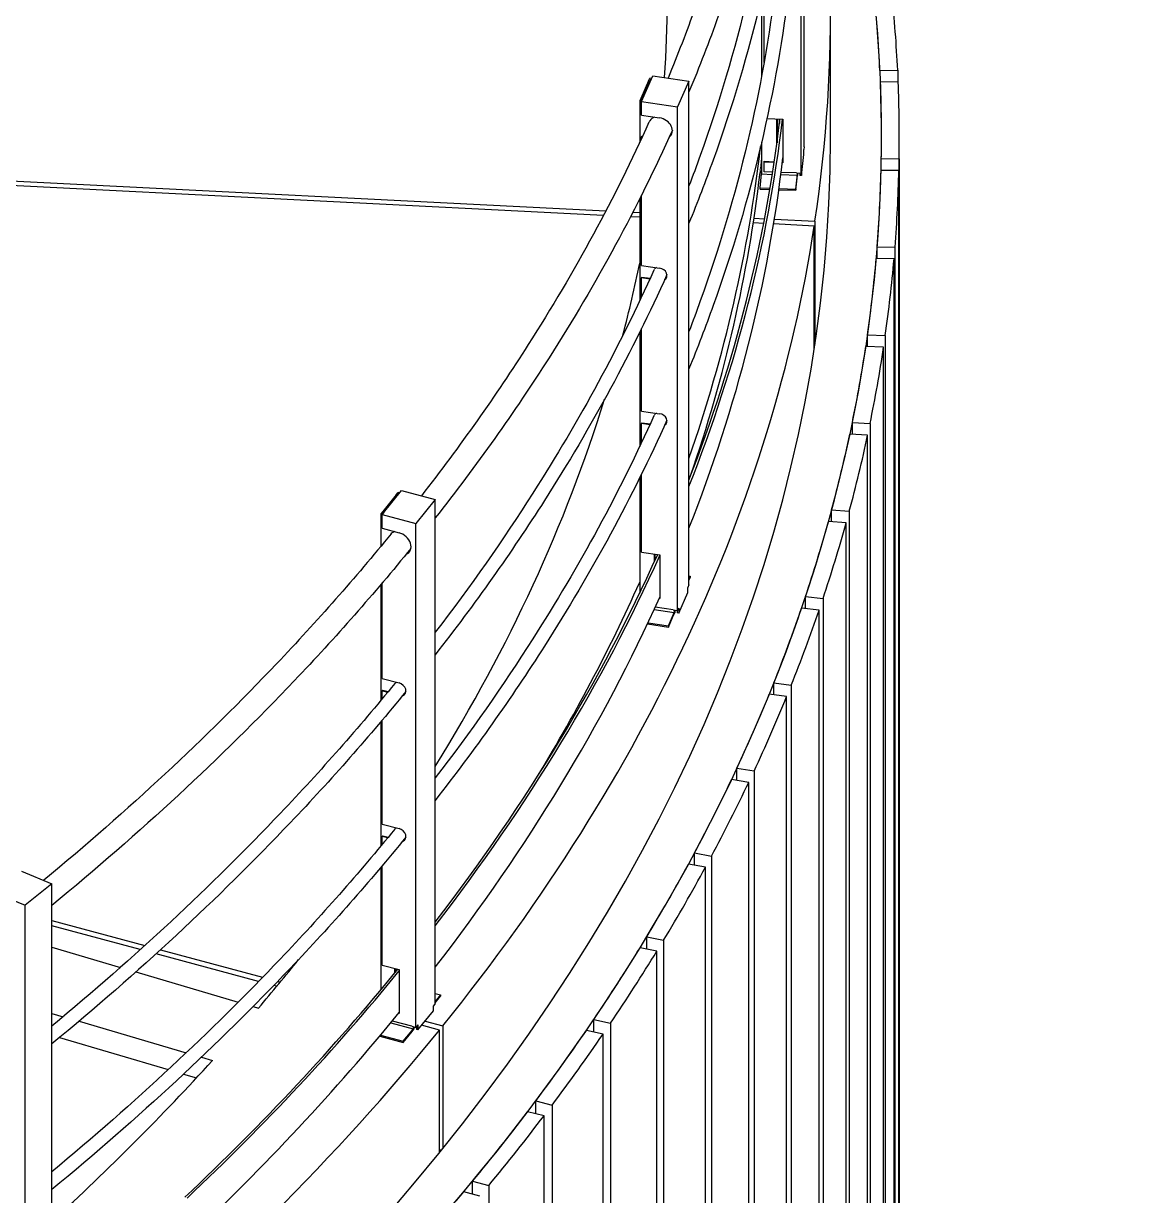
# Model space of a CAD drawing. Header units: millimetres. Extents: x 0 to 89100, y 0 to 63000.
# Drawn here: x 73215 to 74839, y 55637 to 57363 of the extents above; entities that cross this region are included whole.
import ezdxf

# ---------------------------------------------------------------- set-up
doc = ezdxf.new("R2010")
doc.units = ezdxf.units.MM
doc.header["$LTSCALE"] = 150
doc.layers.add('Visible', color=7, linetype='Continuous', lineweight=25)
doc.layers.add('Visible Narrow', color=7, linetype='Continuous', lineweight=18)

msp = doc.modelspace()

# ---------------------------------------------------------------- linework, layer by layer
at = {"layer": 'Visible'}
for p, q in [((74363.2, 57181.3), (74363.2, 57922.88)), ((74358.95, 57142.4), (74358.95, 57883.99)), ((74300.81, 57402.52), (74300.81, 57285.97)), ((74304.31, 57305.2), (74304.31, 57412)), ((74402.02, 57194.93), (74402.02, 57375.58)), ((74068.12, 57080.22), (68611.64, 57355.84)), ((68612.68, 57362.74), (74071.67, 57087)), ((74124.12, 57247.81), (74140.76, 57285.58)), ((74134.53, 57278.4), (74136.2, 57282.17)), ((74139.07, 57281.75), (74136.2, 57282.17)), ((74136.71, 57278.08), (74137.82, 57280.59)), ((74138.52, 57280.49), (74137.82, 57280.59)), ((74137.82, 57278.92), (74137.82, 57280.59)), ((74140.76, 57285.58), (74193.82, 57277.78)), ((74474.66, 57293.49), (74500.9, 57293.87)), ((74500.9, 57293.87), (74500.9, 57276.55)), ((74134.53, 57278.4), (74123.07, 57252.38)), ((74125.25, 57252.06), (74136.71, 57278.08)), ((74193.82, 57277.78), (74177.18, 57240.02)), ((74193.82, 56536.2), (74193.82, 57277.78)), ((74501.66, 57276.56), (74475.42, 57276.18)), ((74123.07, 57252.38), (74121.41, 57248.6)), ((74124.28, 57248.18), (74121.41, 57248.6)), ((74121.41, 57248.6), (74121.41, 57187.67)), ((74124.12, 57247.81), (74177.18, 57240.02)), ((74124.12, 57227.6), (74124.12, 57247.81)), ((74125.25, 57252.06), (74124.15, 57249.54)), ((74124.84, 57249.44), (74124.15, 57249.54)), ((74177.18, 56498.43), (74177.18, 57240.02)), ((74124.12, 57227.6), (74150.65, 57223.7)), ((74308.58, 57222.62), (74332.01, 57221.77)), ((74323.26, 57186.14), (74323.26, 57222.09)), ((74323.4, 57222.08), (74323.4, 57187.19)), ((74326.9, 57214.49), (74326.9, 57221.95)), ((74327.04, 57221.95), (74327.04, 57215.66)), ((74332.01, 57221.77), (74332.01, 57157.47)), ((74124.12, 57195.75), (74124.68, 57197.01)), ((74124.12, 57193.5), (74124.12, 57195.75)), ((74125.1, 57195.61), (74124.12, 57195.75)), ((74124.68, 57197.01), (74125.67, 57196.87)), ((74165.35, 57196.54), (74165.62, 57196.63)), ((74503.27, 53603.37), (74503.27, 57194.93)), ((74300.81, 57188.19), (74300.81, 57141.18)), ((74363.2, 57181.3), (74362.78, 57177.41)), ((74362.78, 57170.06), (74362.78, 57177.41)), ((74304.31, 57158.48), (74304.45, 57159.77)), ((74304.45, 57159.77), (74319.44, 57159.23)), ((74332.01, 57159.64), (74331.42, 57159.66)), ((74331.57, 57160.96), (74332.01, 57160.94)), ((74359.38, 57138.94), (74362.78, 57170.06)), ((74476.78, 57146.44), (74476.78, 57163.76)), ((74476.78, 57163.76), (74503.03, 57163.59)), ((74503.03, 57163.59), (74503.03, 53572.03)), ((74298.57, 57145.17), (74298.98, 57145.16)), ((74298.98, 57143.32), (74298.57, 57143.33)), ((74298.98, 57145.16), (74300.81, 57145.09)), ((74298.98, 57143.32), (74300.81, 57143.25)), ((74319.25, 57157.93), (74304.31, 57158.48)), ((74304.31, 57144.39), (74304.31, 57158.48)), ((74317.1, 57143.93), (74304.31, 57144.39)), ((74352.22, 57142.65), (74329.45, 57143.48)), ((74332.01, 57157.47), (74331.16, 57157.5)), ((74331.32, 57158.8), (74332.01, 57158.77)), ((74352.22, 57142.65), (74358.95, 57142.4)), ((74353.2, 57142.61), (74353.2, 57139.27)), ((74353.34, 57142.61), (74353.34, 57138.73)), ((74357.13, 57142.47), (74357.13, 57139.03)), ((74359.38, 57146.29), (74358.95, 57142.4)), ((74359.38, 57146.29), (74359.38, 57138.94)), ((74502.69, 57146.27), (74476.45, 57146.44)), ((74502.69, 53554.71), (74502.69, 57146.27)), ((74298.59, 57120.87), (74300.81, 57141.18)), ((74300.81, 57141.18), (74316.58, 57140.6)), ((74329.03, 57140.15), (74353.2, 57139.27)), ((74350.98, 57118.96), (74352.92, 57136.68)), ((74350.98, 57117.12), (74352.92, 57134.84)), ((74352.92, 57136.68), (74353.2, 57139.27)), ((74352.92, 57134.84), (74353.34, 57138.73)), ((74359.38, 57138.94), (74357.13, 57139.03)), ((74124.12, 57006.53), (74124.12, 57110)), ((74298.59, 57120.87), (74313.27, 57120.33)), ((74298.59, 57119.03), (74298.59, 57120.87)), ((74298.59, 57119.03), (74312.96, 57118.51)), ((74326.08, 57118.03), (74350.98, 57117.12)), ((74326.33, 57119.86), (74350.98, 57118.96)), ((74350.98, 57118.96), (74350.98, 57117.12)), ((74121.41, 57104.6), (74121.41, 56954.48)), ((74121.41, 57077.53), (74107.93, 57078.21)), ((74111.43, 57084.99), (74121.41, 57084.48)), ((74289.62, 57075.99), (74305.16, 57075.2)), ((74319.57, 57074.47), (74379.28, 57071.46)), ((74303.84, 57068.31), (74288.57, 57069.08)), ((74378.23, 57064.56), (74318.45, 57067.58)), ((74378.23, 56883.91), (74378.23, 57064.56)), ((74379.28, 57071.46), (74379.28, 56890.81)), ((74470.74, 57034.07), (74496.96, 57033.35)), ((74470.74, 57016.73), (74470.74, 57034.07)), ((74496.96, 57033.35), (74496.96, 53441.79)), ((74124.12, 57006.53), (74150.65, 57002.64)), ((74495.54, 57016.05), (74469.32, 57016.77)), ((74495.54, 53424.49), (74495.54, 57016.05)), ((74124.12, 56988.16), (74124.68, 56989.42)), ((74124.12, 56960.21), (74124.12, 56988.16)), ((74136.27, 56986.38), (74124.12, 56988.16)), ((74124.68, 56989.42), (74136.84, 56987.63)), ((74159.12, 56987.23), (74159.45, 56987.99)), ((74159.45, 56987.99), (74160.29, 56988.3)), ((74121.41, 56908.24), (74121.41, 56740.15)), ((74124.12, 56792.2), (74124.12, 56913.73)), ((74456.55, 56887.21), (74456.55, 56904.59)), ((74456.55, 56904.59), (74482.7, 56903.32)), ((74482.7, 56903.32), (74482.7, 53395.78)), ((74378.82, 56887.77), (74378.23, 56887.8)), ((74480.19, 56886.06), (74454.04, 56887.33)), ((74480.19, 53397.23), (74480.19, 56886.06)), ((74124.12, 56792.2), (74150.65, 56788.31)), ((74124.12, 56773.83), (74124.68, 56775.09)), ((74136.27, 56772.05), (74124.12, 56773.83)), ((74124.12, 56745.88), (74124.12, 56773.83)), ((74124.68, 56775.09), (74136.84, 56773.3)), ((74159.1, 56773.53), (74160.25, 56773.92)), ((74434.22, 56775.5), (74460.28, 56773.68)), ((74434.22, 56758.05), (74434.22, 56775.5)), ((74460.28, 56773.68), (74460.28, 53408.73)), ((74456.69, 56756.49), (74430.62, 56758.3)), ((74456.69, 53410.8), (74456.69, 56756.49)), ((74121.41, 56693.91), (74121.41, 56524.23)), ((74124.12, 56584.61), (74124.12, 56699.4)), ((73742.6, 56639.89), (73771.05, 56675.23)), ((73763.22, 56668.81), (73743.62, 56644.46)), ((73745.66, 56643.91), (73765.26, 56668.26)), ((73763.22, 56668.81), (73766.07, 56672.34)), ((73765.26, 56668.26), (73767.16, 56670.62)), ((73768.25, 56671.76), (73766.07, 56672.34)), ((73767.3, 56670.58), (73767.16, 56670.62)), ((73767.16, 56670.4), (73767.16, 56670.62)), ((73771.05, 56675.23), (73820.7, 56661.91)), ((73820.7, 56661.91), (73792.25, 56626.57)), ((73820.7, 55920.32), (73820.7, 56661.91)), ((73743.62, 56644.46), (73740.78, 56640.93)), ((73745.66, 56643.91), (73743.77, 56641.56)), ((74403.79, 56629.42), (74403.79, 56646.95)), ((74403.79, 56646.95), (74429.72, 56644.59)), ((74429.72, 56644.59), (74429.72, 53426.37)), ((73742.96, 56640.34), (73740.78, 56640.93)), ((73740.78, 56640.93), (73740.78, 56593.33)), ((73742.6, 56639.89), (73792.25, 56626.57)), ((73742.6, 56619.68), (73742.6, 56639.89)), ((73743.91, 56641.52), (73743.77, 56641.56)), ((73792.25, 55884.98), (73792.25, 56626.57)), ((74425.04, 56627.48), (74399.11, 56629.85)), ((74425.04, 53429.07), (74425.04, 56627.48)), ((73742.6, 56619.68), (73767.42, 56613.02)), ((73780.16, 56583.71), (73781.43, 56584.03)), ((74124.12, 56584.61), (74151.01, 56580.66)), ((74143.22, 56570.86), (74143.22, 56581.8)), ((74143.77, 56581.72), (74143.77, 56572.08)), ((74151.01, 56580.66), (74151.01, 56516.36)), ((73742.6, 56398.61), (73742.6, 56539.09)), ((74193.82, 56549.46), (74195.77, 56549.17)), ((74195.77, 56549.17), (74193.82, 56544.75)), ((74193.82, 56542.91), (74195.77, 56547.33)), ((74195.77, 56549.17), (74195.77, 56547.33)), ((73740.78, 56536.94), (73740.78, 56366.43)), ((74178.85, 56494.86), (74192.15, 56525.08)), ((74193.82, 56536.2), (74192.15, 56532.43)), ((74192.15, 56525.08), (74192.15, 56532.43)), ((74151.01, 56516.36), (74150.2, 56516.48)), ((74150.76, 56517.74), (74151.01, 56517.7)), ((74365.29, 56519.14), (74391.06, 56516.23)), ((74365.29, 56501.49), (74365.29, 56519.14)), ((74391.06, 56516.23), (74391.06, 53448.69)), ((74142.79, 56500.2), (74172.29, 56495.87)), ((74170.64, 56499.39), (74144.2, 56503.28)), ((74163.6, 56476.15), (74171.18, 56493.36)), ((74163.6, 56474.31), (74171.18, 56491.52)), ((74170.64, 56499.39), (74177.18, 56498.43)), ((74171.18, 56493.36), (74172.29, 56495.87)), ((74171.18, 56491.52), (74172.85, 56495.3)), ((74172.29, 56499.15), (74172.29, 56495.87)), ((74172.85, 56499.07), (74172.85, 56495.3)), ((74176.66, 56498.51), (74176.66, 56495.18)), ((74178.85, 56494.86), (74176.66, 56495.18)), ((74178.85, 56502.21), (74177.18, 56498.43)), ((74178.85, 56502.21), (74178.85, 56494.86)), ((74385.31, 56499.23), (74359.54, 56502.14)), ((74385.31, 53452.01), (74385.31, 56499.23)), ((74132.84, 56478.83), (74163.6, 56474.31)), ((74133.65, 56480.55), (74163.6, 56476.15)), ((74163.6, 56476.15), (74163.6, 56474.31)), ((73742.6, 56398.61), (73767.42, 56391.95)), ((74318.78, 56374.42), (74318.78, 56392.21)), ((74318.78, 56392.21), (74344.35, 56388.77)), ((74344.35, 56388.77), (74344.35, 53475.66)), ((73742.6, 56380.24), (73743.55, 56381.42)), ((73742.6, 56368.62), (73742.6, 56380.24)), ((73750.47, 56378.13), (73742.6, 56380.24)), ((73743.55, 56381.42), (73751.44, 56379.3)), ((74337.53, 56371.9), (74311.97, 56375.34)), ((74337.53, 53479.59), (74337.53, 56371.9)), ((73740.78, 56335.03), (73740.78, 56152.1)), ((73742.6, 56184.28), (73742.6, 56337.18)), ((74264.32, 56266.34), (74289.65, 56262.36)), ((74264.32, 56248.39), (74264.32, 56266.34)), ((74281.78, 56245.65), (74256.45, 56249.62)), ((74281.78, 53511.78), (74281.78, 56245.65)), ((74289.65, 56262.36), (74289.65, 53507.24)), ((73742.6, 56184.28), (73767.42, 56177.62)), ((73742.6, 56165.91), (73743.55, 56167.09)), ((73750.47, 56163.8), (73742.6, 56165.91)), ((73742.6, 56154.29), (73742.6, 56165.91)), ((73743.55, 56167.09), (73751.44, 56164.97)), ((73776.41, 56161.89), (73776.54, 56161.92)), ((74201.98, 56123.55), (74201.98, 56141.69)), ((74201.98, 56141.69), (74227.04, 56137.19)), ((74218.13, 56120.65), (74193.06, 56125.16)), ((74227.04, 56137.19), (74227.04, 53543.39)), ((73212.19, 56114.89), (73256.72, 56096.5)), ((73740.78, 56120.7), (73740.78, 55940.37)), ((73742.6, 55976.69), (73742.6, 56122.85)), ((74218.13, 53548.53), (74218.13, 56120.65)), ((73256.72, 56096.5), (73217.44, 56064.81)), ((73256.72, 55354.92), (73256.72, 56096.5)), ((73172.91, 56083.2), (73217.44, 56064.81)), ((73217.44, 55323.22), (73217.44, 56064.81)), ((73256.72, 56042.12), (73393.32, 56005.35)), ((73386.81, 55999.45), (73256.72, 56034.48)), ((74131.84, 56018.44), (74156.6, 56013.41)), ((74131.84, 56000.08), (74131.84, 56018.44)), ((74156.6, 56013.41), (74156.6, 53584.05)), ((73256.72, 56002.84), (73357.49, 55973.21)), ((73560.84, 55952.6), (73409.97, 55993.22)), ((73416.44, 55999.12), (73566.73, 55958.66)), ((74146.65, 55997.07), (74121.89, 56002.1)), ((74146.65, 53589.8), (74146.65, 55997.07)), ((73742.6, 55976.69), (73767.76, 55969.94)), ((73761.18, 55965.04), (73761.18, 55971.7)), ((73762.13, 55971.45), (73762.13, 55966.2)), ((73767.76, 55969.94), (73767.76, 55905.64)), ((73380.31, 55966.5), (73530.9, 55922.22)), ((73589, 55952.67), (73592.66, 55951.68)), ((73587.49, 55945.43), (73583.14, 55946.6)), ((73820.7, 55934.87), (73828.53, 55932.77)), ((73820.7, 55920.32), (73817.85, 55916.79)), ((73828.53, 55932.77), (73820.7, 55923.03)), ((73820.7, 55921.2), (73828.53, 55930.93)), ((73828.53, 55932.77), (73828.53, 55930.93)), ((73256.72, 55905.65), (73273.46, 55900.73)), ((73552.91, 55915.75), (73560.67, 55913.47)), ((73767.76, 55905.64), (73767, 55905.84)), ((73795.09, 55881.17), (73817.85, 55909.44)), ((73817.85, 55909.44), (73817.85, 55916.79)), ((73296.68, 55893.9), (73454.29, 55847.56)), ((73755.42, 55891.74), (73788.39, 55882.9)), ((73786.13, 55886.63), (73757.53, 55894.3)), ((73786.13, 55886.63), (73792.25, 55884.98)), ((73786.49, 55880.54), (73788.39, 55882.9)), ((73788.39, 55886.02), (73788.39, 55882.9)), ((73789.34, 55885.77), (73789.34, 55882.24)), ((73795.09, 55888.52), (73792.25, 55884.98)), ((73793.05, 55885.98), (73793.05, 55881.72)), ((73795.09, 55888.52), (73795.09, 55881.17)), ((73826.78, 55881), (73800.63, 55888.04)), ((73805.69, 55894.33), (73831.86, 55887.28)), ((73831.86, 55887.28), (73831.86, 55706.63)), ((74053.99, 55878.13), (74053.99, 55896.74)), ((74053.99, 55896.74), (74078.42, 55891.19)), ((74078.42, 55891.19), (74078.42, 53629.19)), ((73268, 55869.88), (73427.96, 55822.85)), ((73738.89, 55871.9), (73773.53, 55862.6)), ((73740.15, 55873.4), (73773.53, 55864.44)), ((73773.53, 55864.44), (73786.49, 55880.54)), ((73773.53, 55862.6), (73786.49, 55878.7)), ((73786.49, 55878.7), (73789.34, 55882.24)), ((73795.09, 55881.17), (73793.05, 55881.72)), ((73826.78, 55700.35), (73826.78, 55881)), ((74067.46, 55875.07), (74043.02, 55880.61)), ((74067.46, 53635.52), (74067.46, 55875.07)), ((73773.53, 55864.44), (73773.53, 55862.6)), ((73476.65, 55840.98), (73492.83, 55836.23)), ((73450.45, 55816.23), (73469.41, 55810.66)), ((73968.54, 55776.74), (73992.61, 55770.69)), ((73968.54, 55757.85), (73968.54, 55776.74)), ((73992.61, 55770.69), (73992.61, 53678.73)), ((73980.64, 55754.81), (73956.57, 55760.86)), ((73980.64, 53685.65), (73980.64, 55754.81)), ((73829.83, 55704.12), (73826.78, 55704.94)), ((73875.61, 55639.42), (73875.61, 55658.62)), ((73875.61, 55658.62), (73899.28, 55652.07)), ((73886.31, 55636.45), (73862.64, 55643)), ((73899.28, 55652.07), (73899.28, 53732.62))]:
    msp.add_line(p, q, dxfattribs=at)
for centre, major_axis, ratio, start_param, end_param in [((68289.52, 57408.04), (5872.5, 0), 0.5773503, 6.2463092, 6.7788534), ((68289.52, 57194.93), (-6187.5, 0), 0.5773503, 6.0962024, 9.6168762), ((68289.52, 57375.58), (6112.5, 0), 0.5773503, 6.1969004, 6.3959388), ((68289.52, 57194.93), (6187.5, 0), 0.5773503, 0.0275925, 0.059063), ((68289.52, 57194.93), (6213.75, 0), 0.5773503, 0.0275823, 0.0590732), ((68289.52, 57194.93), (6187.5, 0), 0.5773503, 6.2744588, 6.3059293), ((68289.52, 57194.93), (6213.75, 0), 0.5773503, 6.2744486, 6.3059396), ((74153.03, 57209.67), (-17.85, 7.86), 0.7913128, 5.5838854, 6.1456533), ((74150.65, 57207.78), (17.85, -7.86), 0.7913128, 5.8839, 8.1893447), ((68289.52, 57458.25), (6052.12, 0), 0.5773503, 6.0617122, 6.2154978), ((68289.52, 57458.25), (6055.87, 0), 0.5773503, 6.0589787, 6.2155007), ((68289.52, 57194.93), (6112.5, 0), 0.5773503, 4.532673, 6.2831853), ((74151.21, 57209.04), (17.85, -7.86), 0.7913128, 5.8858841, 6.2385943), ((68289.52, 57408.04), (6022.5, 0), 0.5773503, 6.0847378, 6.2179752), ((68289.52, 57397.02), (6055.87, 0), 0.5773503, 6.0589787, 6.2166881), ((68289.52, 57375.58), (6022.5, 0), 0.5773503, 6.0864025, 6.216341), ((68289.52, 57194.93), (6187.5, 0), 0.5773503, 6.2381398, 6.2696103), ((68289.52, 57194.93), (6213.75, 0), 0.5773503, 6.2381296, 6.2696206), ((68289.52, 57375.58), (6112.5, 0), 0.5773503, 5.8478346, 6.1949372), ((68289.52, 57408.04), (5872.5, 0), 0.5773503, 6.1339839, 6.1655209), ((68289.52, 57194.93), (6187.5, 0), 0.5773503, 6.2018208, 6.2332913), ((68289.52, 57194.93), (6213.75, 0), 0.5773503, 6.2018106, 6.2333016), ((74153.03, 56995.34), (-10.3, 4.53), 0.7913128, 5.7601503, 5.9269131), ((74150.65, 56993.45), (10.3, -4.53), 0.7913128, 5.799676, 8.1893447), ((74151.21, 56994.71), (10.3, -4.53), 0.7913128, 5.8023424, 6.2058428), ((74153.58, 56996.59), (10.3, -4.53), 0.7913128, 5.5781168, 5.6163316), ((68289.52, 57194.93), (6187.5, 0), 0.5773503, 6.1655019, 6.1969724), ((68289.52, 57194.93), (6213.75, 0), 0.5773503, 6.1654916, 6.1969826), ((68289.52, 57408.04), (5872.5, 0), 0.5773503, 5.9405678, 6.1057303), ((74153.03, 56781.01), (-10.3, 4.53), 0.7913128, 5.7601503, 5.9269131), ((74150.65, 56779.12), (10.3, -4.53), 0.7913128, 5.799676, 8.1893447), ((74151.21, 56780.38), (10.3, -4.53), 0.7913128, 5.8023424, 6.2058428), ((68289.52, 57194.93), (6187.5, 0), 0.5773503, 6.1291829, 6.1606534), ((68289.52, 57194.93), (6213.75, 0), 0.5773503, 6.1291726, 6.1606636), ((68289.52, 57194.93), (6187.5, 0), 0.5773503, 6.0928639, 6.1243344), ((68289.52, 57194.93), (6213.75, 0), 0.5773503, 6.0928536, 6.1243446), ((73770.37, 56598.7), (-15.19, 12.23), 0.7404429, 5.8045872, 6.3415819), ((73771.31, 56599.87), (-15.19, 12.23), 0.7404429, 0.0523928, 0.0656273), ((73767.42, 56597.1), (15.19, -12.23), 0.7404429, 5.8868411, 8.3914651), ((73768.37, 56598.28), (15.19, -12.23), 0.7404429, 5.8885855, 6.2307925), ((73771.31, 56599.87), (15.19, -12.23), 0.7404429, 5.7429316, 5.7734712), ((68289.52, 57458.25), (6052.12, 0), 0.5773503, 5.8652377, 6.0294458), ((68289.52, 57458.25), (6055.87, 0), 0.5773503, 5.8638455, 6.0291369), ((68289.52, 57408.04), (6022.5, 0), 0.5773503, 5.9423913, 6.0309266), ((68289.52, 57397.02), (6055.87, 0), 0.5773503, 5.8638455, 6.0291369), ((68289.52, 57194.93), (6187.5, 0), 0.5773503, 6.0565449, 6.0880154), ((68289.52, 57194.93), (6213.75, 0), 0.5773503, 6.0565346, 6.0880256), ((73770.37, 56384.37), (-8.76, 7.05), 0.7404429, 5.9874678, 6.1290335), ((73767.42, 56382.77), (8.76, -7.05), 0.7404429, 5.8030014, 8.3914651), ((73768.37, 56383.95), (8.76, -7.05), 0.7404429, 5.8053682, 6.1922876), ((73770.37, 56384.37), (-8.76, 7.05), 0.7404429, 2.4552298, 2.4866134), ((73771.31, 56385.54), (8.76, -7.05), 0.7404429, 5.5984279, 5.7883292), ((68289.52, 57194.93), (6187.5, 0), 0.5773503, 6.0202259, 6.0516964), ((68289.52, 57194.93), (6213.75, 0), 0.5773503, 6.0202156, 6.0517066), ((68289.52, 57194.93), (6187.5, 0), 0.5773503, 5.9839069, 6.0153774), ((68289.52, 57194.93), (6213.75, 0), 0.5773503, 5.9838967, 6.0153876), ((73770.37, 56170.04), (-8.76, 7.05), 0.7404429, 5.9874678, 6.1290335), ((73767.42, 56168.44), (8.76, -7.05), 0.7404429, 5.8030014, 8.3914651), ((73768.37, 56169.62), (8.76, -7.05), 0.7404429, 5.8053682, 6.1922876), ((73770.37, 56170.04), (-8.76, 7.05), 0.7404429, 2.4552298, 2.4866134), ((73771.31, 56171.21), (8.76, -7.05), 0.7404429, 5.5984279, 5.7734712), ((68289.52, 57194.93), (6187.5, 0), 0.5773503, 5.9475879, 5.9790584), ((68289.52, 57194.93), (6213.75, 0), 0.5773503, 5.9475777, 5.9790687), ((68289.52, 57194.93), (6187.5, 0), 0.5773503, 5.9112689, 5.9427394), ((68289.52, 57194.93), (6213.75, 0), 0.5773503, 5.9112587, 5.9427497), ((68289.52, 57458.25), (6052.12, 0), 0.5773503, 5.7341999, 5.8433646), ((68289.52, 57408.04), (5872.5, 0), 0.5773503, 5.8266811, 5.8499428), ((68289.52, 57458.25), (6055.87, 0), 0.5773503, 5.7341999, 5.8428698), ((68289.52, 57397.02), (6055.87, 0), 0.5773503, 5.7341999, 5.8428698), ((68289.52, 57375.58), (6112.5, 0), 0.5773503, 5.4987687, 5.8458714), ((68289.52, 57194.93), (6187.5, 0), 0.5773503, 5.8749499, 5.9064204), ((68289.52, 57194.93), (6213.75, 0), 0.5773503, 5.8749397, 5.9064307), ((68289.52, 57408.04), (5872.5, 0), 0.5773503, 5.7205289, 5.8011376), ((68289.52, 57194.93), (6187.5, 0), 0.5773503, 5.8386309, 5.8701014), ((68289.52, 57194.93), (-6213.75, 0), 0.5773503, 2.697028, 2.728519), ((68289.52, 57194.93), (6187.5, 0), 0.5773503, 5.8023119, 5.8337824)]:
    msp.add_ellipse(centre, major_axis=major_axis, ratio=ratio, start_param=start_param, end_param=end_param, dxfattribs=at)
for points, knots in [([(74313.8, 57853.08), (74295.29, 57696.09), (74258.24, 57539.79), (74190.55, 57351.03), (74177.25, 57316.61), (74163.04, 57282.3)], [4.35326591, 4.35326591, 4.35326591, 4.35326591, 4.48947876, 4.48947876, 4.51997635, 4.51997635, 4.51997635, 4.51997635]), ([(74350.24, 57852.83), (74331.57, 57691.69), (74293.69, 57531.34), (74223.67, 57336.07), (74209.26, 57298.94), (74193.82, 57261.96)], [4.35213264, 4.35213264, 4.35213264, 4.35213264, 4.48947876, 4.48947876, 4.52186894, 4.52186894, 4.52186894, 4.52186894]), ([(74321.77, 57637.84), (74303.19, 57480.22), (74265.99, 57323.3), (74205.1, 57153.51), (74199.54, 57138.52), (74193.82, 57123.55)], [4.35325935, 4.35325935, 4.35325935, 4.35325935, 4.48947876, 4.48947876, 4.5026908, 4.5026908, 4.5026908, 4.5026908]), ([(74342.05, 57637.56), (74323.37, 57477.68), (74285.72, 57318.56), (74218.32, 57130.6), (74206.43, 57099.58), (74193.82, 57068.66)], [4.35266466, 4.35266466, 4.35266466, 4.35266466, 4.48947876, 4.48947876, 4.51661643, 4.51661643, 4.51661643, 4.51661643]), ([(74321.77, 57423.51), (74303.19, 57265.89), (74265.99, 57108.97), (74205.1, 56939.18), (74199.54, 56924.19), (74193.82, 56909.22)], [4.35325935, 4.35325935, 4.35325935, 4.35325935, 4.48947876, 4.48947876, 4.5026908, 4.5026908, 4.5026908, 4.5026908]), ([(74342.05, 57423.23), (74323.37, 57263.35), (74285.72, 57104.23), (74218.32, 56916.27), (74206.43, 56885.25), (74193.82, 56854.33)], [4.35266466, 4.35266466, 4.35266466, 4.35266466, 4.48947876, 4.48947876, 4.51661643, 4.51661643, 4.51661643, 4.51661643]), ([(74134.96, 57217.27), (74085.23, 57106.65), (74026, 56997.4), (73909.58, 56814.84), (73857.09, 56740.57), (73800.2, 56667.41)], [4.53929175, 4.53929175, 4.53929175, 4.53929175, 4.63808557, 4.63808557, 4.70729584, 4.70729584, 4.70729584, 4.70729584]), ([(74169.53, 57205.81), (74118.73, 57092.36), (74058.14, 56980.43), (73937.22, 56790.82), (73881.38, 56712.16), (73820.7, 56634.8)], [4.53829569, 4.53829569, 4.53829569, 4.53829569, 4.63808557, 4.63808557, 4.71053154, 4.71053154, 4.71053154, 4.71053154]), ([(74142.29, 56999.67), (74092.39, 56888.68), (74032.97, 56779.08), (73920.21, 56602.26), (73872.31, 56533.91), (73820.7, 56466.5)], [4.53928554, 4.53928554, 4.53928554, 4.53928554, 4.63808557, 4.63808557, 4.70153162, 4.70153162, 4.70153162, 4.70153162]), ([(74161.46, 56993.1), (74110.98, 56880.59), (74050.83, 56769.56), (73932.37, 56583.81), (73878.79, 56508.06), (73820.7, 56433.5)], [4.53878525, 4.53878525, 4.53878525, 4.53878525, 4.63808557, 4.63808557, 4.70800519, 4.70800519, 4.70800519, 4.70800519]), ([(74142.29, 56785.34), (74092.39, 56674.35), (74032.97, 56564.75), (73920.21, 56387.93), (73872.31, 56319.58), (73820.7, 56252.17)], [4.53928554, 4.53928554, 4.53928554, 4.53928554, 4.63808557, 4.63808557, 4.70153162, 4.70153162, 4.70153162, 4.70153162]), ([(74161.46, 56778.77), (74110.98, 56666.26), (74050.83, 56555.23), (73932.37, 56369.48), (73878.79, 56293.73), (73820.7, 56219.17)], [4.53878525, 4.53878525, 4.53878525, 4.53878525, 4.63808557, 4.63808557, 4.70800519, 4.70800519, 4.70800519, 4.70800519]), ([(73755.82, 56611.65), (73703.07, 56546.9), (73646.83, 56483.06), (73483.12, 56310.61), (73368.71, 56204.13), (73244.65, 56101.49)], [4.72494557, 4.72494557, 4.72494557, 4.72494557, 4.78669239, 4.78669239, 4.89453733, 4.89453733, 4.89453733, 4.89453733]), ([(73784.91, 56590), (73731.26, 56524.09), (73674.09, 56459.16), (73505.24, 56281.3), (73386.07, 56170.8), (73256.72, 56064.48)], [4.72455967, 4.72455967, 4.72455967, 4.72455967, 4.78669239, 4.78669239, 4.897698, 4.897698, 4.897698, 4.897698]), ([(73761.1, 56391.1), (73708.49, 56326.58), (73652.43, 56262.98), (73490.65, 56092.56), (73378.33, 55987.8), (73256.72, 55886.74)], [4.72531146, 4.72531146, 4.72531146, 4.72531146, 4.78669239, 4.78669239, 4.89252344, 4.89252344, 4.89252344, 4.89252344]), ([(73777.6, 56379.41), (73724.41, 56314.12), (73667.73, 56249.78), (73501.09, 56074.25), (73383.87, 55965.38), (73256.72, 55860.55)], [4.72497668, 4.72497668, 4.72497668, 4.72497668, 4.78669239, 4.78669239, 4.89623621, 4.89623621, 4.89623621, 4.89623621]), ([(73761.1, 56176.77), (73708.49, 56112.25), (73652.43, 56048.65), (73490.65, 55878.23), (73378.33, 55773.47), (73256.72, 55672.41)], [4.72531146, 4.72531146, 4.72531146, 4.72531146, 4.78669239, 4.78669239, 4.89252344, 4.89252344, 4.89252344, 4.89252344]), ([(73777.6, 56165.08), (73724.41, 56099.79), (73667.73, 56035.45), (73501.09, 55859.92), (73383.87, 55751.04), (73256.72, 55646.22)], [4.72497668, 4.72497668, 4.72497668, 4.72497668, 4.78669239, 4.78669239, 4.89623621, 4.89623621, 4.89623621, 4.89623621])]:
    msp.add_open_spline(points, degree=3, knots=knots, dxfattribs=at)
at = {"layer": 'Visible Narrow'}
for p, q in [((74136.61, 57278.09), (74134.64, 57278.38)), ((74123.18, 57252.36), (74125.15, 57252.07)), ((74298.57, 57145.17), (74298.57, 57143.33)), ((74298.98, 57143.41), (74298.98, 57145.06)), ((74352.92, 57134.93), (74352.92, 57136.59)), ((73765.16, 56668.29), (73763.32, 56668.78)), ((73743.73, 56644.43), (73745.56, 56643.94)), ((73780.12, 56583.67), (73779.55, 56582.96)), ((74171.18, 56491.61), (74171.18, 56493.26)), ((73776.4, 56161.88), (73776.21, 56161.64)), ((73786.49, 55878.79), (73786.49, 55880.45))]:
    msp.add_line(p, q, dxfattribs=at)
msp.add_ellipse((68289.52, 57377.43), major_axis=(6022.5, 0), ratio=0.5773503, start_param=6.2163393, end_param=6.2221599, dxfattribs=at)
for points, knots in [([(74134.96, 57217.27), (74135.07, 57217.5), (74135.17, 57217.72), (74135.54, 57218.41), (74135.85, 57218.91), (74136.2, 57219.39)], [7.92612177, 7.92612177, 7.92612177, 7.92612177, 8.04722084, 8.04722084, 8.32409811, 8.32409811, 8.32409811, 8.32409811]), ([(74142.29, 56999.67), (74142.35, 56999.8), (74142.41, 56999.92), (74142.7, 57000.47), (74143.01, 57000.92), (74143.74, 57001.74), (74144.16, 57002.1), (74144.6, 57002.41), (74144.62, 57002.42), (74144.63, 57002.43)], [4.41433137, 4.41433137, 4.41433137, 4.41433137, 4.48178552, 4.48178552, 4.73077295, 4.73077295, 4.97976037, 4.97976037, 4.98773719, 4.98773719, 4.98773719, 4.98773719]), ([(74142.29, 56785.34), (74142.35, 56785.47), (74142.41, 56785.59), (74142.7, 56786.14), (74143.01, 56786.59), (74143.74, 56787.41), (74144.16, 56787.77), (74144.6, 56788.08), (74144.62, 56788.09), (74144.63, 56788.1)], [4.41433137, 4.41433137, 4.41433137, 4.41433137, 4.48178552, 4.48178552, 4.73077295, 4.73077295, 4.97976037, 4.97976037, 4.98773719, 4.98773719, 4.98773719, 4.98773719]), ([(73761.1, 56391.1), (73761.18, 56391.19), (73761.25, 56391.28), (73761.67, 56391.73), (73762.07, 56392.06), (73762.48, 56392.32), (73762.49, 56392.32), (73762.51, 56392.33)], [4.67285548, 4.67285548, 4.67285548, 4.67285548, 4.73077295, 4.73077295, 4.97976037, 4.97976037, 4.98773719, 4.98773719, 4.98773719, 4.98773719]), ([(73761.1, 56176.77), (73761.18, 56176.86), (73761.25, 56176.95), (73761.67, 56177.4), (73762.07, 56177.73), (73762.48, 56177.99), (73762.49, 56177.99), (73762.51, 56178)], [4.67285548, 4.67285548, 4.67285548, 4.67285548, 4.73077295, 4.73077295, 4.97976037, 4.97976037, 4.98773719, 4.98773719, 4.98773719, 4.98773719])]:
    msp.add_open_spline(points, degree=3, knots=knots, dxfattribs=at)

doc.saveas('drawing.dxf')
